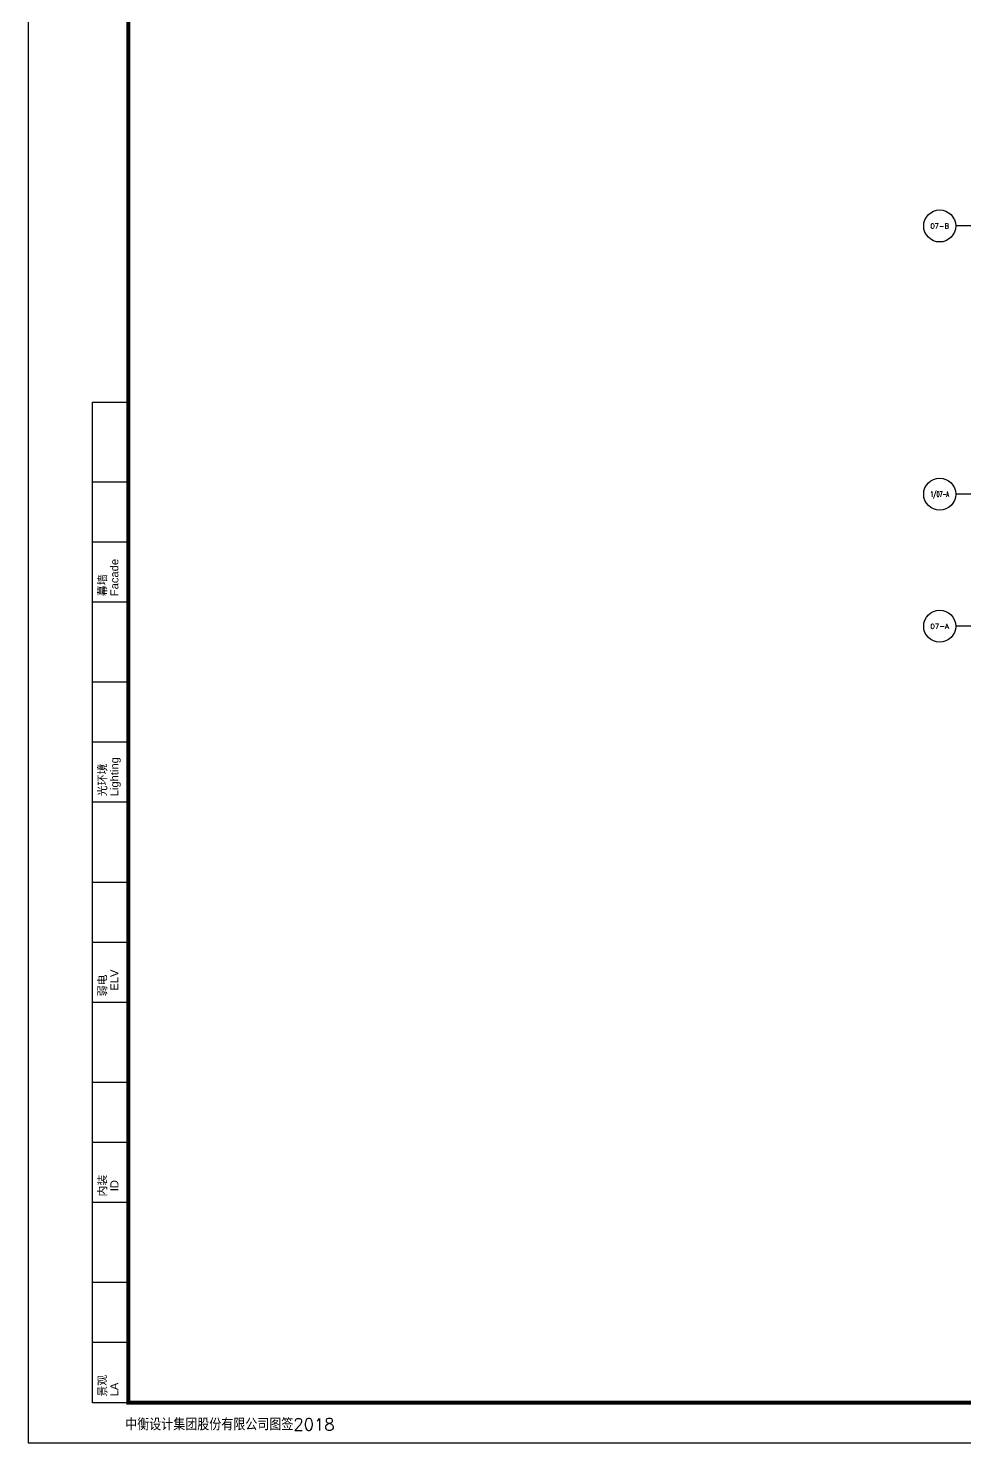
# Model space of a CAD drawing. Extents: x -621157 to 1764546, y -106808 to 741893.
# Drawn here: x -28579 to -5194, y -20399 to 14939 of the extents above; entities that cross this region are included whole.
import ezdxf
from ezdxf.enums import TextEntityAlignment as Align

# ---------------------------------------------------------------- set-up
doc = ezdxf.new("R2010")
doc.units = 0
doc.header["$LTSCALE"] = 1000
doc.header["$MEASUREMENT"] = 0
for name, color, linetype in [('0-底图', 7, 'Continuous'), ('A0-Verital$0$TK-WHITE', 7, 'Continuous'), ('AXIS_TEXT', 7, 'Continuous'), ('XREF-A-101-平面图_t3$0$A-DOTE', 8, 'Continuous'), ('XREF-A-101-平面图_t3$0$AXIS', 8, 'Continuous')]:
    doc.layers.add(name, color=color, linetype=linetype)
doc.styles.add('A0-Verital$0$TK-HZ', font='romans.shx', dxfattribs={"bigfont": 'hztxt.shx'})
doc.styles.add('A0-Verital$0$TK_Arial', font='arial.ttf')
doc.styles.add('A0-Verital$0$TK_HZ', font='romans.shx', dxfattribs={"bigfont": 'hztxt.shx'})
doc.styles.add('A0-Verital$0$TK_宋体', font='STZHONGS.TTF')
doc.styles.add('COMPLEX', font='COMPLEX')
doc.styles.add('XREF-A-101-平面图_t3$0$A-AXIS-LABEL', font='COMPLEX', dxfattribs={"bigfont": 'GBCBIG'})

# ---------------------------------------------------------------- blocks, each defined once
blk = doc.blocks.new('_AXISO')
blk.add_circle((0, 0), 0.5)
at = {"layer": 'AXIS_TEXT', "style": 'COMPLEX'}
blk.add_attdef('A', text='', height=0.56, dxfattribs=at).set_placement((-0.25, -0.28), (0.25, -0.28), align=Align.FIT)
blk = doc.blocks.new('XREF-A-101-平面图_t3$0$轴网')
at = {"layer": 'XREF-A-101-平面图_t3$0$AXIS'}
for p, q in [((-3300, 10000), (-7300, 10000)), ((-3300, 3300), (-7300, 3300)), ((-3300, 0), (-7300, 0))]:
    blk.add_line(p, q, dxfattribs=at)
ref = blk.add_blockref('_AXISO', (-7700, 10000), dxfattribs=dict(at, xscale=800, yscale=800, zscale=800))
ref.add_attrib('A', '07-B', dxfattribs={"color": 7, "height": 123.31, "style": 'XREF-A-101-平面图_t3$0$A-AXIS-LABEL', "width": 0.951807}).set_placement((-7931.9, 9938.3), (-7468.1, 9938.3), align=Align.FIT)
ref = blk.add_blockref('_AXISO', (-7700, 3300), dxfattribs=dict(at, xscale=800, yscale=800, zscale=800))
ref.add_attrib('A', '1/07-A', dxfattribs={"color": 7, "height": 129.72, "style": 'XREF-A-101-平面图_t3$0$A-AXIS-LABEL', "width": 0.618285}).set_placement((-7931.1, 3235.1), (-7468.9, 3235.1), align=Align.FIT)
ref = blk.add_blockref('_AXISO', (-7700, 0), dxfattribs=dict(at, xscale=800, yscale=800, zscale=800))
ref.add_attrib('A', '07-A', dxfattribs={"color": 7, "height": 121.87, "style": 'XREF-A-101-平面图_t3$0$A-AXIS-LABEL', "width": 0.952381}).set_placement((-7932.1, -60.9), (-7467.9, -60.9), align=Align.FIT)
blk = doc.blocks.new('XREF-A-101-平面图_t3')
at = {"layer": 'XREF-A-101-平面图_t3$0$A-DOTE'}
blk.add_blockref('XREF-A-101-平面图_t3$0$轴网', (200000, 0), dxfattribs=at)
blk = doc.blocks.new('A0-Verital$0$新增会签')
at = {"layer": 'A0-Verital$0$TK-WHITE'}
for p, q in [((-900, 0), (-900, 25000)), ((-900, 25000), (0, 25000)), ((0, 23000), (-900, 23000)), ((0, 21500), (-900, 21500)), ((0, 20000), (-900, 20000)), ((0, 18000), (-900, 18000)), ((0, 16500), (-900, 16500)), ((0, 15000), (-900, 15000)), ((0, 13000), (-900, 13000)), ((0, 11500), (-900, 11500)), ((0, 10000), (-900, 10000)), ((0, 8000), (-900, 8000)), ((0, 6500), (-900, 6500)), ((0, 5000), (-900, 5000)), ((0, 3000), (-900, 3000)), ((0, 1500), (-900, 1500)), ((0, 0), (-900, 0))]:
    blk.add_line(p, q, dxfattribs=at)
for s, style, p in [('Facade ', 'A0-Verital$0$TK_Arial', (-250, 20150)), ('幕墙', 'A0-Verital$0$TK_宋体', (-550, 20150)), ('光环境 ', 'A0-Verital$0$TK_宋体', (-550, 15150)), ('Lighting  ', 'A0-Verital$0$TK_Arial', (-250, 15150)), ('弱电 ', 'A0-Verital$0$TK_宋体', (-550, 10150)), ('ELV', 'A0-Verital$0$TK_Arial', (-250, 10293)), ('内装 ', 'A0-Verital$0$TK_宋体', (-550, 5150)), ('ID   ', 'A0-Verital$0$TK_Arial', (-250, 5283)), ('景观 ', 'A0-Verital$0$TK_宋体', (-550, 150)), ('LA ', 'A0-Verital$0$TK_Arial', (-250, 159))]:
    blk.add_text(s, height=200, rotation=90, dxfattribs=dict(at, style=style)).set_placement(p)
at = {"layer": 'A0-Verital$0$TK-WHITE', "style": 'A0-Verital$0$TK-HZ', "flags": 8}
blk.add_attdef('FACADE', (-271, 21710), '', height=350, rotation=90, dxfattribs=at)
at = {"layer": 'A0-Verital$0$TK-WHITE', "style": 'A0-Verital$0$TK-HZ'}
for tag, p in [('LIGHTING', (-271, 16710)), ('ELECTRICITYLOWVOLTAGE', (-271, 11710)), ('INTERIORDESIGN', (-271, 6710)), ('LANDSCAPEARCHITECTURE', (-271, 1710))]:
    blk.add_attdef(tag, p, '', height=350, rotation=90, dxfattribs=at)
blk = doc.blocks.new('A0-Verital')
blk.add_lwpolyline([(118900, 84100), (0, 84100), (0, 0), (118900, 0)], close=True)
at = {"const_width": 100}
blk.add_lwpolyline([(2500, 83100), (117900, 83100), (117900, 1000), (2500, 1000)], close=True, dxfattribs=at)
blk.add_blockref('A0-Verital$0$新增会签', (2500, 1000))
at = {"style": 'A0-Verital$0$TK_HZ'}
blk.add_text('中衡设计集团股份有限公司图签2018', height=300, dxfattribs=at).set_placement((2420, 308))

msp = doc.modelspace()

# ---------------------------------------------------------------- block references
at = {"layer": '0-底图'}
msp.add_blockref('XREF-A-101-平面图_t3', (-198119, 0), dxfattribs=at)

# ---------------------------------------------------------------- next in the draw order: block references
msp.add_blockref('A0-Verital', (-28579, -20399))

doc.saveas('drawing.dxf')
